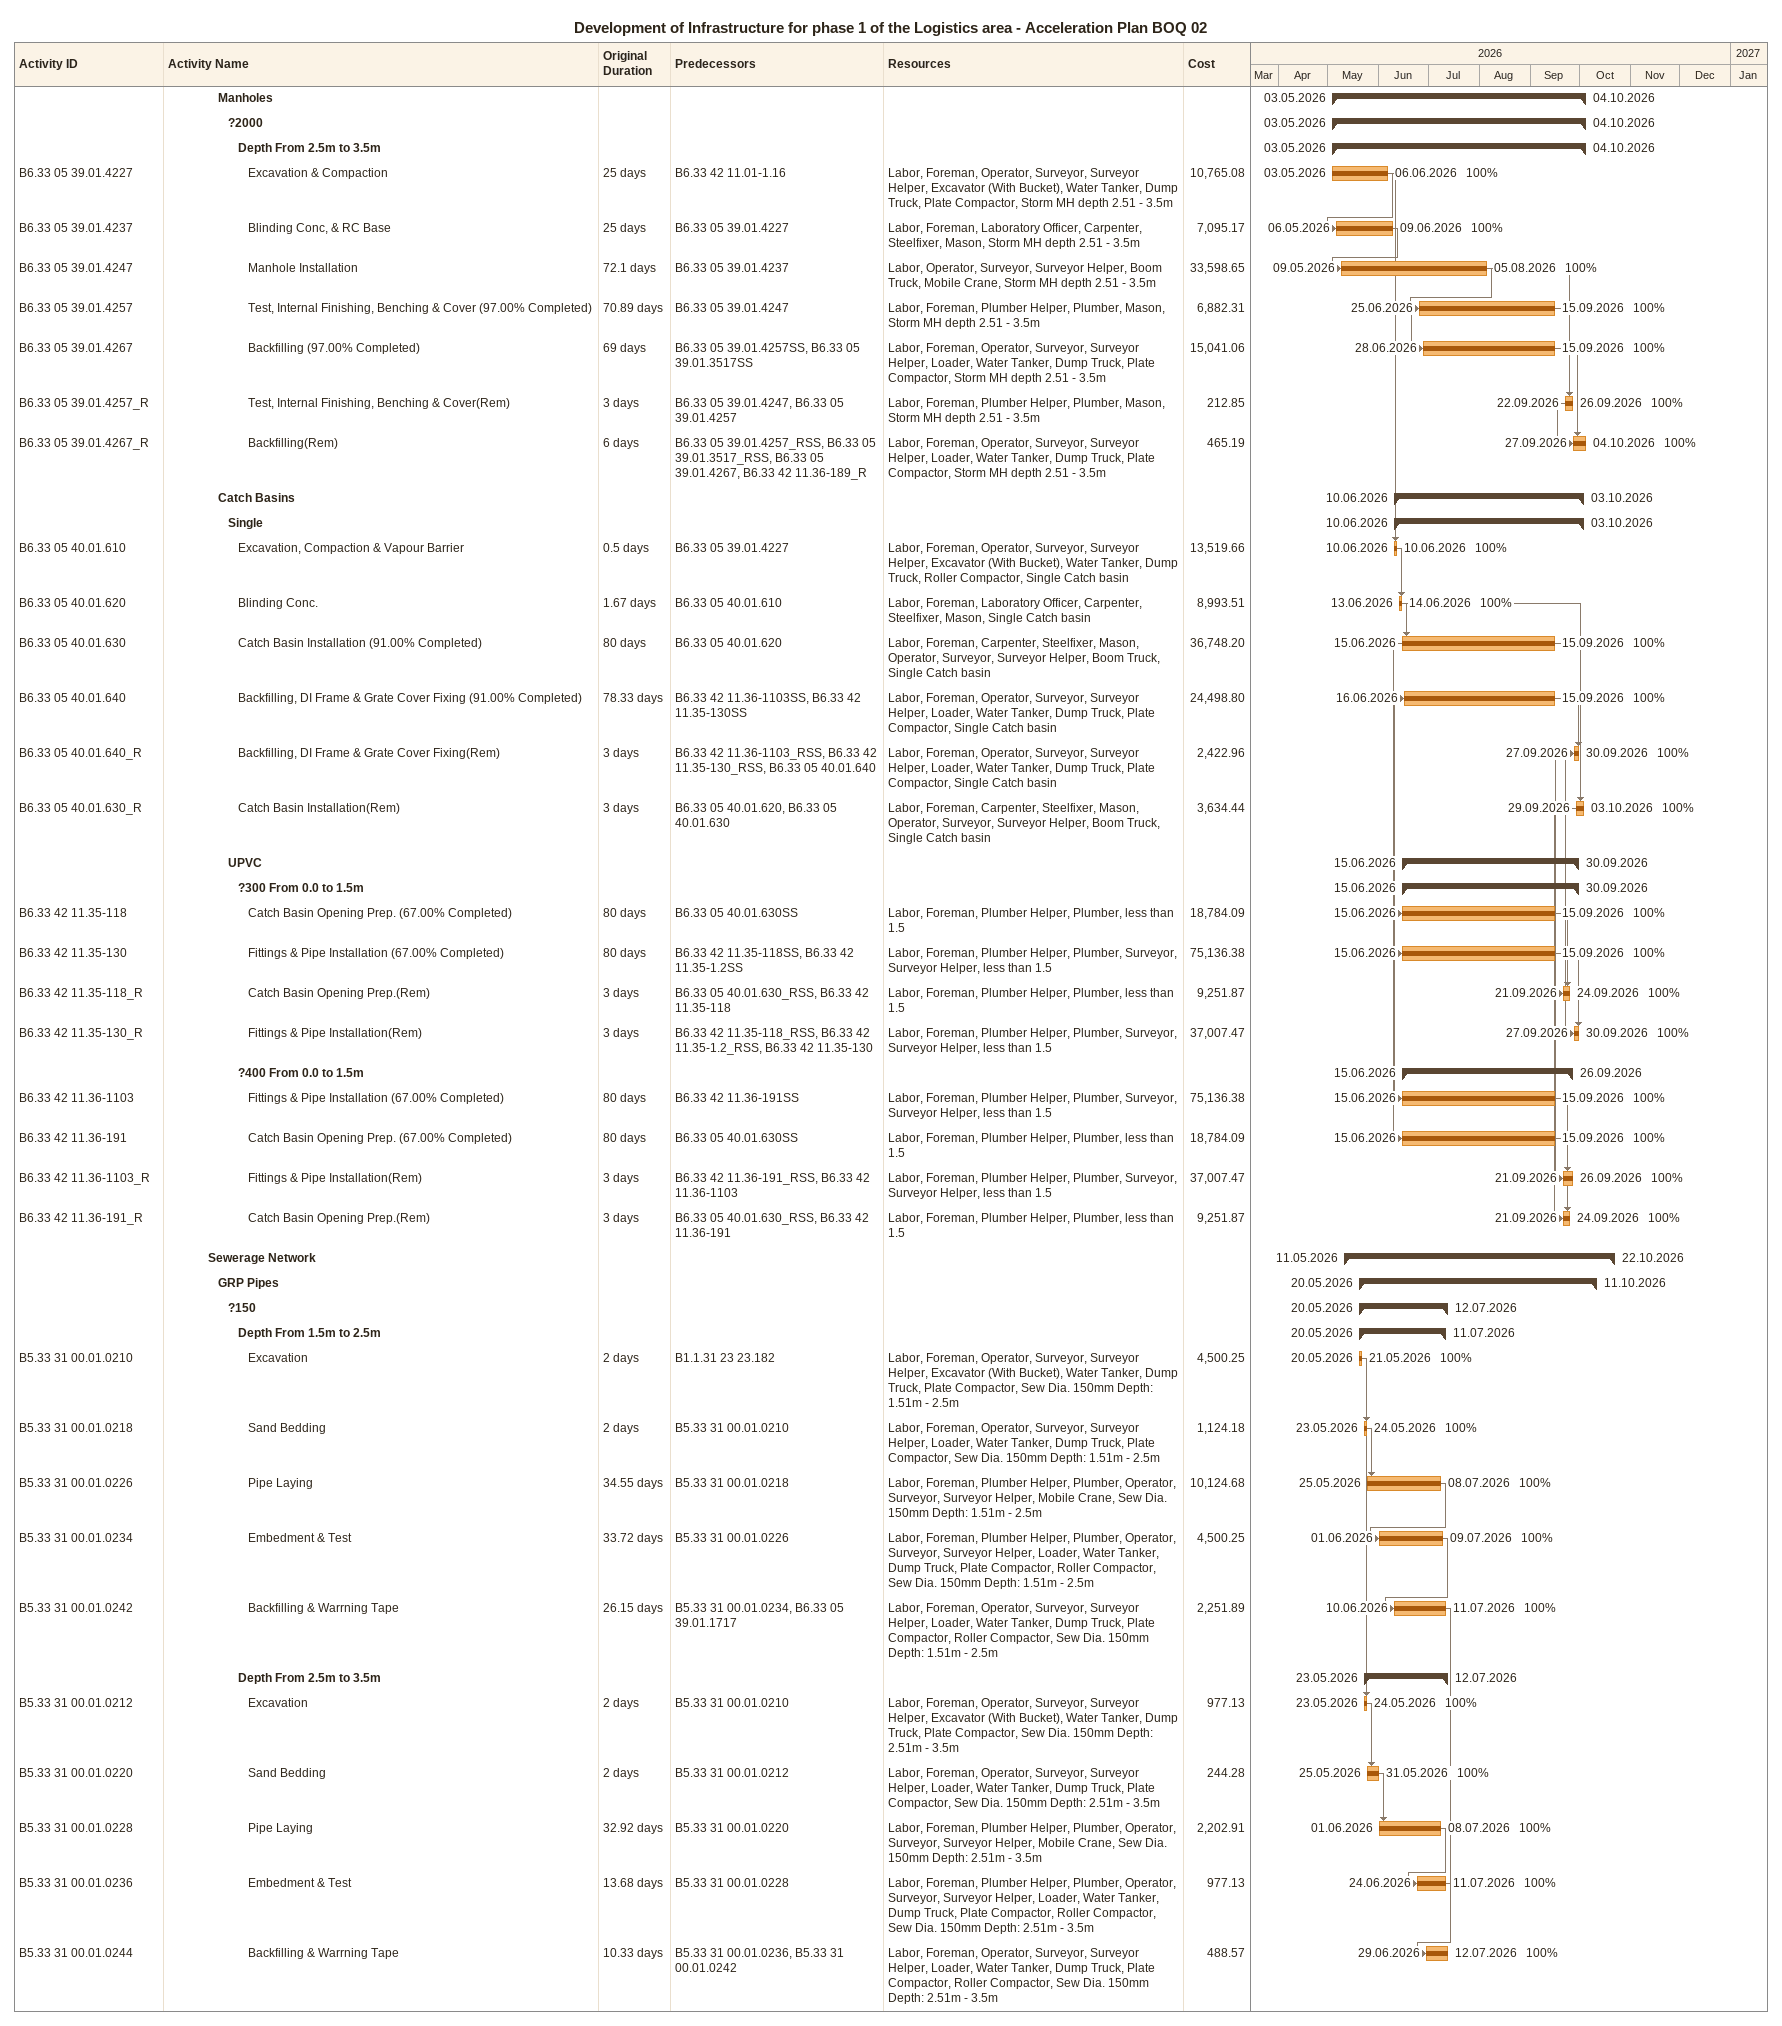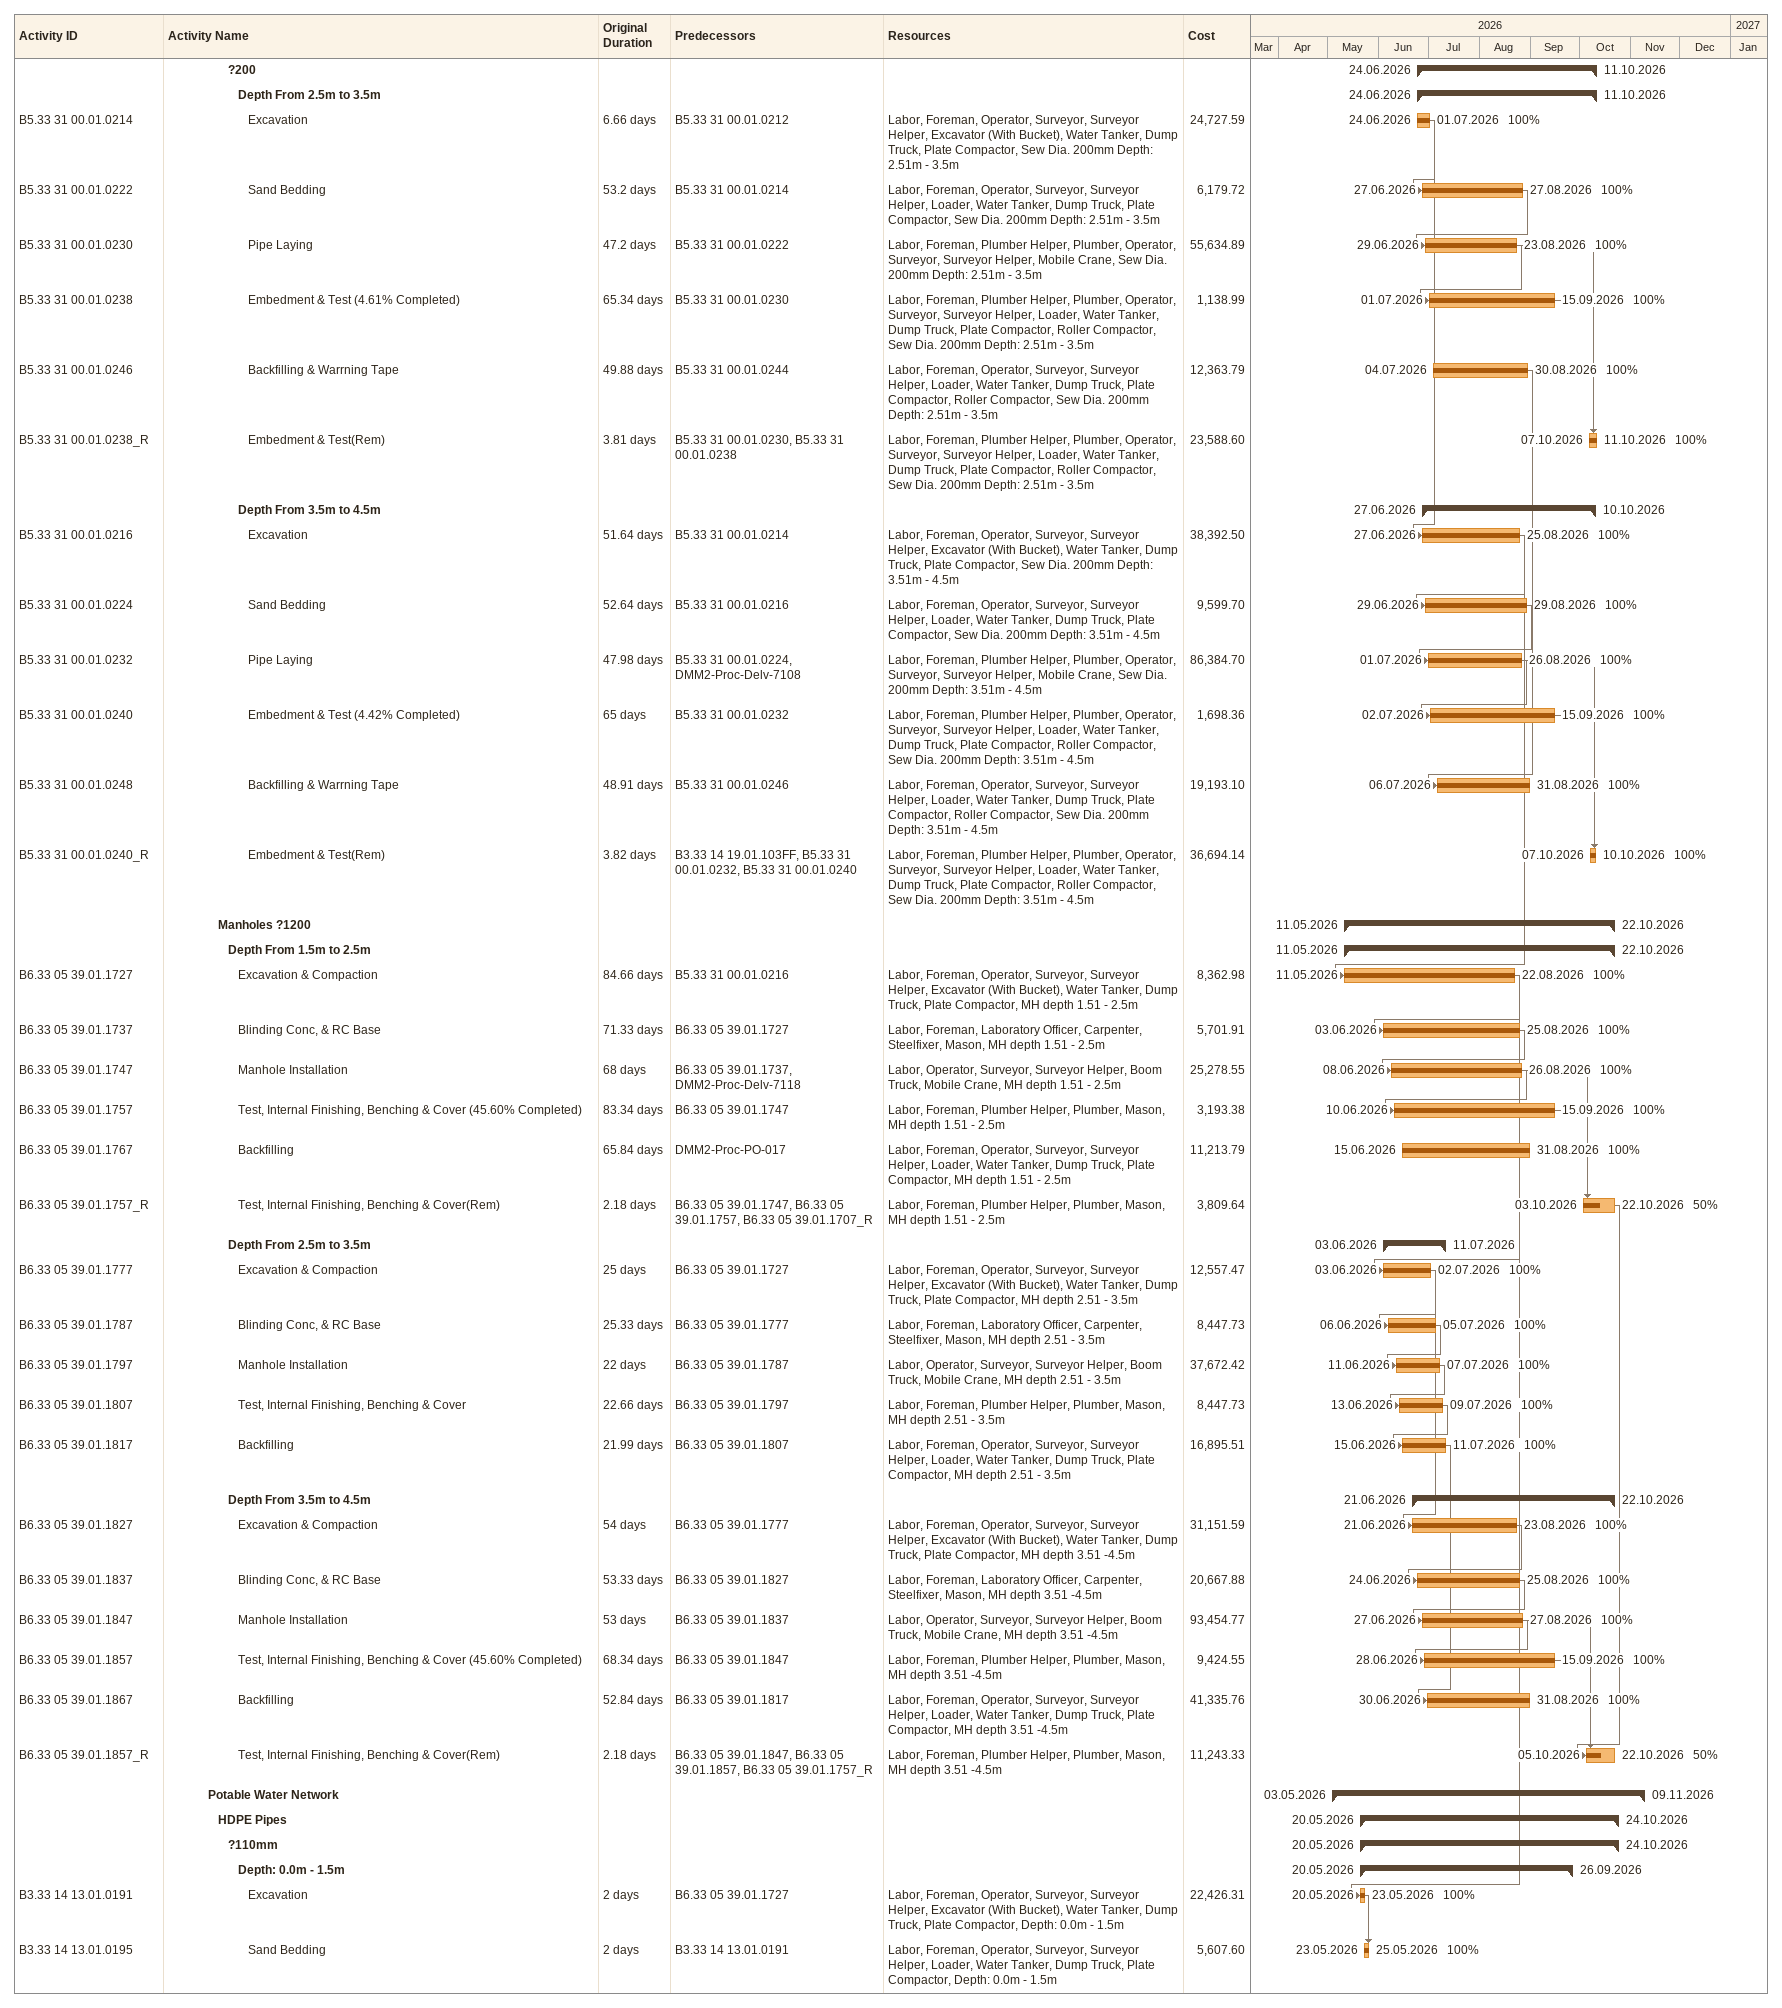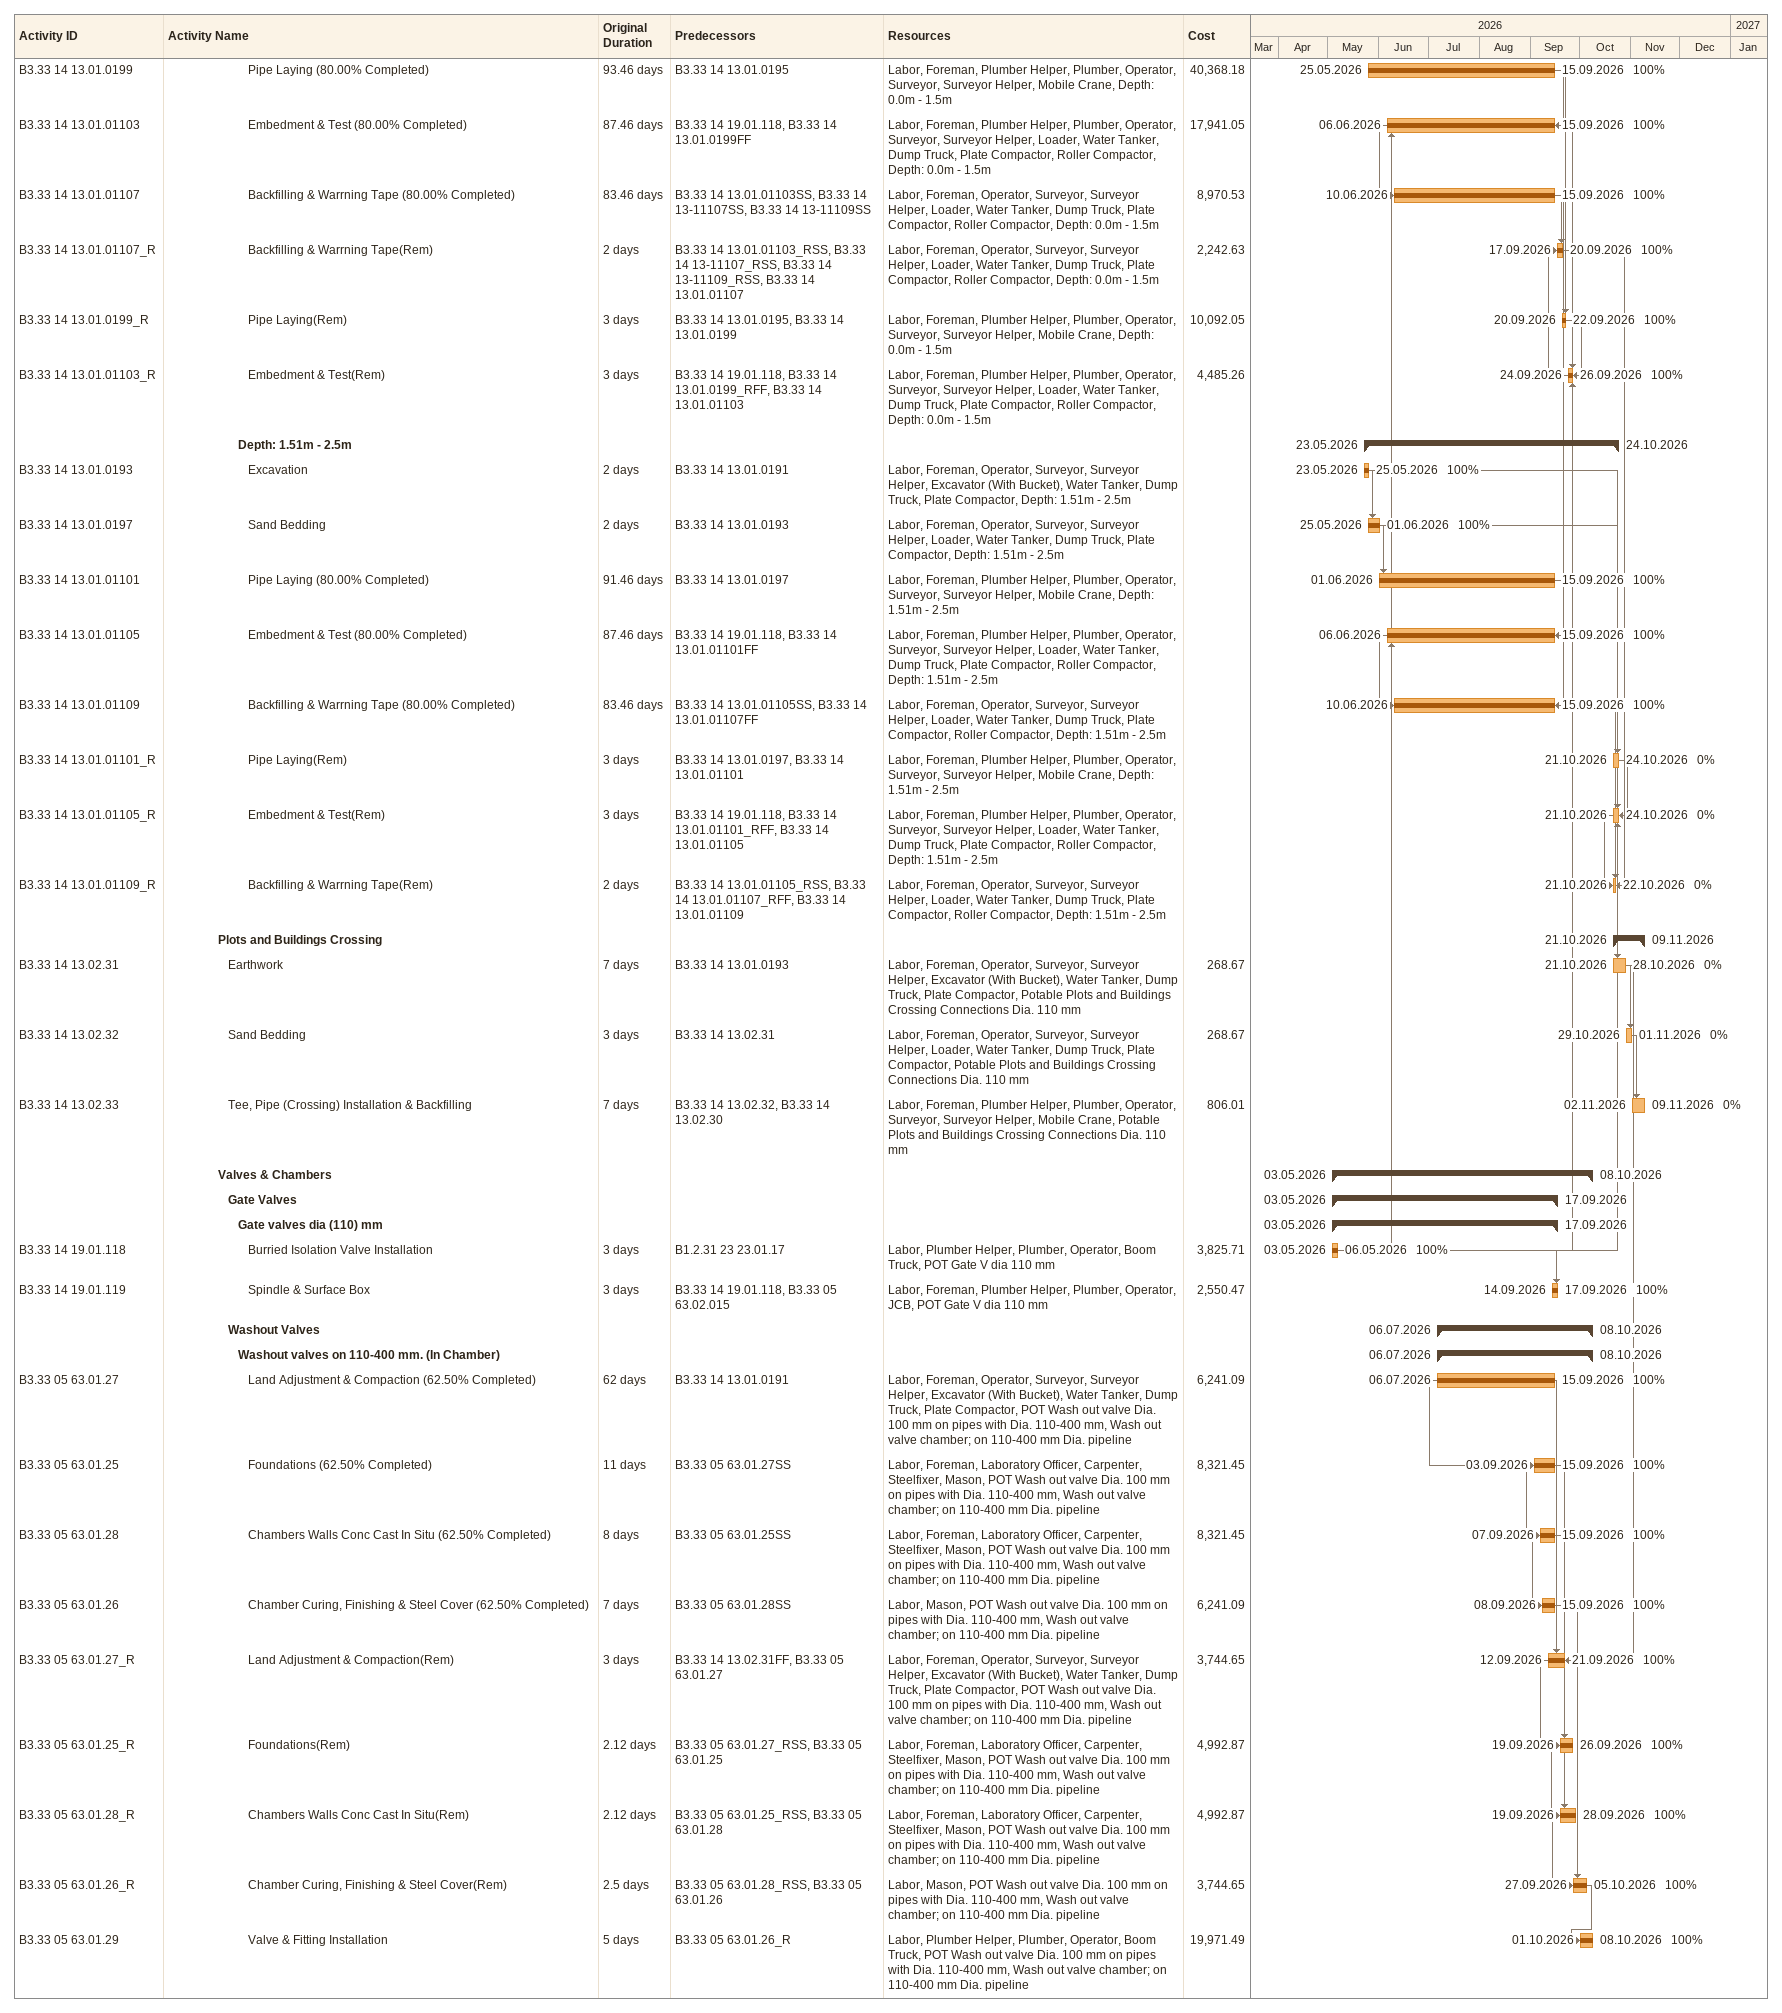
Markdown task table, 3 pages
Development of Infrastructure for phase 1 of the Logistics area - Acceleration Plan BOQ 02

| ID | Level | Task | Original duration | Start | Finish | Predecessors | Resources | % complete | Cost |
|---|---|---|---|---|---|---|---|---|---|
|  | 6 | **Manholes** |  | 2026-05-03 | 2026-10-04 |  |  |  |  |
|  | 7 | **?2000** |  | 2026-05-03 | 2026-10-04 |  |  |  |  |
|  | 8 | **Depth From 2.5m to 3.5m** |  | 2026-05-03 | 2026-10-04 |  |  |  |  |
| B6.33 05 39.01.4227 | 9 | Excavation & Compaction | 25d | 2026-05-03 | 2026-06-06 | B6.33 42 11.01-1.16 | Labor, Foreman, Operator, Surveyor, Surveyor Helper, Excavator (With Bucket), Water Tanker, Dump Truck, Plate Compactor, Storm MH depth 2.51 - 3.5m | 100 | 10765.08 |
| B6.33 05 39.01.4237 | 9 | Blinding Conc, & RC Base | 25d | 2026-05-06 | 2026-06-09 | B6.33 05 39.01.4227 | Labor, Foreman, Laboratory Officer, Carpenter, Steelfixer, Mason, Storm MH depth 2.51 - 3.5m | 100 | 7095.17 |
| B6.33 05 39.01.4247 | 9 | Manhole Installation | 72.1d | 2026-05-09 | 2026-08-05 | B6.33 05 39.01.4237 | Labor, Operator, Surveyor, Surveyor Helper, Boom Truck, Mobile Crane, Storm MH depth 2.51 - 3.5m | 100 | 33598.65 |
| B6.33 05 39.01.4257 | 9 | Test, Internal Finishing, Benching & Cover (97.00% Completed) | 70.89d | 2026-06-25 | 2026-09-15 | B6.33 05 39.01.4247 | Labor, Foreman, Plumber Helper, Plumber, Mason, Storm MH depth 2.51 - 3.5m | 100 | 6882.31 |
| B6.33 05 39.01.4267 | 9 | Backfilling (97.00% Completed) | 69d | 2026-06-28 | 2026-09-15 | B6.33 05 39.01.4257SS, B6.33 05 39.01.3517SS | Labor, Foreman, Operator, Surveyor, Surveyor Helper, Loader, Water Tanker, Dump Truck, Plate Compactor, Storm MH depth 2.51 - 3.5m | 100 | 15041.06 |
| B6.33 05 39.01.4257_R | 9 | Test, Internal Finishing, Benching & Cover(Rem) | 3d | 2026-09-22 | 2026-09-26 | B6.33 05 39.01.4247, B6.33 05 39.01.4257 | Labor, Foreman, Plumber Helper, Plumber, Mason, Storm MH depth 2.51 - 3.5m | 100 | 212.85 |
| B6.33 05 39.01.4267_R | 9 | Backfilling(Rem) | 6d | 2026-09-27 | 2026-10-04 | B6.33 05 39.01.4257_RSS, B6.33 05 39.01.3517_RSS, B6.33 05 39.01.4267, B6.33 42 11.36-189_R | Labor, Foreman, Operator, Surveyor, Surveyor Helper, Loader, Water Tanker, Dump Truck, Plate Compactor, Storm MH depth 2.51 - 3.5m | 100 | 465.19 |
|  | 6 | **Catch Basins** |  | 2026-06-10 | 2026-10-03 |  |  |  |  |
|  | 7 | **Single** |  | 2026-06-10 | 2026-10-03 |  |  |  |  |
| B6.33 05 40.01.610 | 8 | Excavation, Compaction & Vapour Barrier | 0.5d | 2026-06-10 | 2026-06-10 | B6.33 05 39.01.4227 | Labor, Foreman, Operator, Surveyor, Surveyor Helper, Excavator (With Bucket), Water Tanker, Dump Truck, Roller Compactor, Single Catch basin | 100 | 13519.66 |
| B6.33 05 40.01.620 | 8 | Blinding Conc. | 1.67d | 2026-06-13 | 2026-06-14 | B6.33 05 40.01.610 | Labor, Foreman, Laboratory Officer, Carpenter, Steelfixer, Mason, Single Catch basin | 100 | 8993.51 |
| B6.33 05 40.01.630 | 8 | Catch Basin Installation (91.00% Completed) | 80d | 2026-06-15 | 2026-09-15 | B6.33 05 40.01.620 | Labor, Foreman, Carpenter, Steelfixer, Mason, Operator, Surveyor, Surveyor Helper, Boom Truck, Single Catch basin | 100 | 36748.20 |
| B6.33 05 40.01.640 | 8 | Backfilling, DI Frame & Grate Cover Fixing (91.00% Completed) | 78.33d | 2026-06-16 | 2026-09-15 | B6.33 42 11.36-1103SS, B6.33 42 11.35-130SS | Labor, Foreman, Operator, Surveyor, Surveyor Helper, Loader, Water Tanker, Dump Truck, Plate Compactor, Single Catch basin | 100 | 24498.80 |
| B6.33 05 40.01.640_R | 8 | Backfilling, DI Frame & Grate Cover Fixing(Rem) | 3d | 2026-09-27 | 2026-09-30 | B6.33 42 11.36-1103_RSS, B6.33 42 11.35-130_RSS, B6.33 05 40.01.640 | Labor, Foreman, Operator, Surveyor, Surveyor Helper, Loader, Water Tanker, Dump Truck, Plate Compactor, Single Catch basin | 100 | 2422.96 |
| B6.33 05 40.01.630_R | 8 | Catch Basin Installation(Rem) | 3d | 2026-09-29 | 2026-10-03 | B6.33 05 40.01.620, B6.33 05 40.01.630 | Labor, Foreman, Carpenter, Steelfixer, Mason, Operator, Surveyor, Surveyor Helper, Boom Truck, Single Catch basin | 100 | 3634.44 |
|  | 7 | **UPVC** |  | 2026-06-15 | 2026-09-30 |  |  |  |  |
|  | 8 | **?300 From 0.0 to 1.5m** |  | 2026-06-15 | 2026-09-30 |  |  |  |  |
| B6.33 42 11.35-118 | 9 | Catch Basin Opening Prep. (67.00% Completed) | 80d | 2026-06-15 | 2026-09-15 | B6.33 05 40.01.630SS | Labor, Foreman, Plumber Helper, Plumber, less than 1.5 | 100 | 18784.09 |
| B6.33 42 11.35-130 | 9 | Fittings & Pipe Installation (67.00% Completed) | 80d | 2026-06-15 | 2026-09-15 | B6.33 42 11.35-118SS, B6.33 42 11.35-1.2SS | Labor, Foreman, Plumber Helper, Plumber, Surveyor, Surveyor Helper, less than 1.5 | 100 | 75136.38 |
| B6.33 42 11.35-118_R | 9 | Catch Basin Opening Prep.(Rem) | 3d | 2026-09-21 | 2026-09-24 | B6.33 05 40.01.630_RSS, B6.33 42 11.35-118 | Labor, Foreman, Plumber Helper, Plumber, less than 1.5 | 100 | 9251.87 |
| B6.33 42 11.35-130_R | 9 | Fittings & Pipe Installation(Rem) | 3d | 2026-09-27 | 2026-09-30 | B6.33 42 11.35-118_RSS, B6.33 42 11.35-1.2_RSS, B6.33 42 11.35-130 | Labor, Foreman, Plumber Helper, Plumber, Surveyor, Surveyor Helper, less than 1.5 | 100 | 37007.47 |
|  | 8 | **?400 From 0.0 to 1.5m** |  | 2026-06-15 | 2026-09-26 |  |  |  |  |
| B6.33 42 11.36-1103 | 9 | Fittings & Pipe Installation (67.00% Completed) | 80d | 2026-06-15 | 2026-09-15 | B6.33 42 11.36-191SS | Labor, Foreman, Plumber Helper, Plumber, Surveyor, Surveyor Helper, less than 1.5 | 100 | 75136.38 |
| B6.33 42 11.36-191 | 9 | Catch Basin Opening Prep. (67.00% Completed) | 80d | 2026-06-15 | 2026-09-15 | B6.33 05 40.01.630SS | Labor, Foreman, Plumber Helper, Plumber, less than 1.5 | 100 | 18784.09 |
| B6.33 42 11.36-1103_R | 9 | Fittings & Pipe Installation(Rem) | 3d | 2026-09-21 | 2026-09-26 | B6.33 42 11.36-191_RSS, B6.33 42 11.36-1103 | Labor, Foreman, Plumber Helper, Plumber, Surveyor, Surveyor Helper, less than 1.5 | 100 | 37007.47 |
| B6.33 42 11.36-191_R | 9 | Catch Basin Opening Prep.(Rem) | 3d | 2026-09-21 | 2026-09-24 | B6.33 05 40.01.630_RSS, B6.33 42 11.36-191 | Labor, Foreman, Plumber Helper, Plumber, less than 1.5 | 100 | 9251.87 |
|  | 5 | **Sewerage Network** |  | 2026-05-11 | 2026-10-22 |  |  |  |  |
|  | 6 | **GRP Pipes** |  | 2026-05-20 | 2026-10-11 |  |  |  |  |
|  | 7 | **?150** |  | 2026-05-20 | 2026-07-12 |  |  |  |  |
|  | 8 | **Depth From 1.5m to 2.5m** |  | 2026-05-20 | 2026-07-11 |  |  |  |  |
| B5.33 31 00.01.0210 | 9 | Excavation | 2d | 2026-05-20 | 2026-05-21 | B1.1.31 23 23.182 | Labor, Foreman, Operator, Surveyor, Surveyor Helper, Excavator (With Bucket), Water Tanker, Dump Truck, Plate Compactor, Sew Dia. 150mm Depth: 1.51m - 2.5m | 100 | 4500.25 |
| B5.33 31 00.01.0218 | 9 | Sand Bedding | 2d | 2026-05-23 | 2026-05-24 | B5.33 31 00.01.0210 | Labor, Foreman, Operator, Surveyor, Surveyor Helper, Loader, Water Tanker, Dump Truck, Plate Compactor, Sew Dia. 150mm Depth: 1.51m - 2.5m | 100 | 1124.18 |
| B5.33 31 00.01.0226 | 9 | Pipe Laying | 34.55d | 2026-05-25 | 2026-07-08 | B5.33 31 00.01.0218 | Labor, Foreman, Plumber Helper, Plumber, Operator, Surveyor, Surveyor Helper, Mobile Crane, Sew Dia. 150mm Depth: 1.51m - 2.5m | 100 | 10124.68 |
| B5.33 31 00.01.0234 | 9 | Embedment & Test | 33.72d | 2026-06-01 | 2026-07-09 | B5.33 31 00.01.0226 | Labor, Foreman, Plumber Helper, Plumber, Operator, Surveyor, Surveyor Helper, Loader, Water Tanker, Dump Truck, Plate Compactor, Roller Compactor, Sew Dia. 150mm Depth: 1.51m - 2.5m | 100 | 4500.25 |
| B5.33 31 00.01.0242 | 9 | Backfilling & Warrning Tape | 26.15d | 2026-06-10 | 2026-07-11 | B5.33 31 00.01.0234, B6.33 05 39.01.1717 | Labor, Foreman, Operator, Surveyor, Surveyor Helper, Loader, Water Tanker, Dump Truck, Plate Compactor, Roller Compactor, Sew Dia. 150mm Depth: 1.51m - 2.5m | 100 | 2251.89 |
|  | 8 | **Depth From 2.5m to 3.5m** |  | 2026-05-23 | 2026-07-12 |  |  |  |  |
| B5.33 31 00.01.0212 | 9 | Excavation | 2d | 2026-05-23 | 2026-05-24 | B5.33 31 00.01.0210 | Labor, Foreman, Operator, Surveyor, Surveyor Helper, Excavator (With Bucket), Water Tanker, Dump Truck, Plate Compactor, Sew Dia. 150mm Depth: 2.51m - 3.5m | 100 | 977.13 |
| B5.33 31 00.01.0220 | 9 | Sand Bedding | 2d | 2026-05-25 | 2026-05-31 | B5.33 31 00.01.0212 | Labor, Foreman, Operator, Surveyor, Surveyor Helper, Loader, Water Tanker, Dump Truck, Plate Compactor, Sew Dia. 150mm Depth: 2.51m - 3.5m | 100 | 244.28 |
| B5.33 31 00.01.0228 | 9 | Pipe Laying | 32.92d | 2026-06-01 | 2026-07-08 | B5.33 31 00.01.0220 | Labor, Foreman, Plumber Helper, Plumber, Operator, Surveyor, Surveyor Helper, Mobile Crane, Sew Dia. 150mm Depth: 2.51m - 3.5m | 100 | 2202.91 |
| B5.33 31 00.01.0236 | 9 | Embedment & Test | 13.68d | 2026-06-24 | 2026-07-11 | B5.33 31 00.01.0228 | Labor, Foreman, Plumber Helper, Plumber, Operator, Surveyor, Surveyor Helper, Loader, Water Tanker, Dump Truck, Plate Compactor, Roller Compactor, Sew Dia. 150mm Depth: 2.51m - 3.5m | 100 | 977.13 |
| B5.33 31 00.01.0244 | 9 | Backfilling & Warrning Tape | 10.33d | 2026-06-29 | 2026-07-12 | B5.33 31 00.01.0236, B5.33 31 00.01.0242 | Labor, Foreman, Operator, Surveyor, Surveyor Helper, Loader, Water Tanker, Dump Truck, Plate Compactor, Roller Compactor, Sew Dia. 150mm Depth: 2.51m - 3.5m | 100 | 488.57 |
|  | 7 | **?200** |  | 2026-06-24 | 2026-10-11 |  |  |  |  |
|  | 8 | **Depth From 2.5m to 3.5m** |  | 2026-06-24 | 2026-10-11 |  |  |  |  |
| B5.33 31 00.01.0214 | 9 | Excavation | 6.66d | 2026-06-24 | 2026-07-01 | B5.33 31 00.01.0212 | Labor, Foreman, Operator, Surveyor, Surveyor Helper, Excavator (With Bucket), Water Tanker, Dump Truck, Plate Compactor, Sew Dia. 200mm Depth: 2.51m - 3.5m | 100 | 24727.59 |
| B5.33 31 00.01.0222 | 9 | Sand Bedding | 53.2d | 2026-06-27 | 2026-08-27 | B5.33 31 00.01.0214 | Labor, Foreman, Operator, Surveyor, Surveyor Helper, Loader, Water Tanker, Dump Truck, Plate Compactor, Sew Dia. 200mm Depth: 2.51m - 3.5m | 100 | 6179.72 |
| B5.33 31 00.01.0230 | 9 | Pipe Laying | 47.2d | 2026-06-29 | 2026-08-23 | B5.33 31 00.01.0222 | Labor, Foreman, Plumber Helper, Plumber, Operator, Surveyor, Surveyor Helper, Mobile Crane, Sew Dia. 200mm Depth: 2.51m - 3.5m | 100 | 55634.89 |
| B5.33 31 00.01.0238 | 9 | Embedment & Test (4.61% Completed) | 65.34d | 2026-07-01 | 2026-09-15 | B5.33 31 00.01.0230 | Labor, Foreman, Plumber Helper, Plumber, Operator, Surveyor, Surveyor Helper, Loader, Water Tanker, Dump Truck, Plate Compactor, Roller Compactor, Sew Dia. 200mm Depth: 2.51m - 3.5m | 100 | 1138.99 |
| B5.33 31 00.01.0246 | 9 | Backfilling & Warrning Tape | 49.88d | 2026-07-04 | 2026-08-30 | B5.33 31 00.01.0244 | Labor, Foreman, Operator, Surveyor, Surveyor Helper, Loader, Water Tanker, Dump Truck, Plate Compactor, Roller Compactor, Sew Dia. 200mm Depth: 2.51m - 3.5m | 100 | 12363.79 |
| B5.33 31 00.01.0238_R | 9 | Embedment & Test(Rem) | 3.81d | 2026-10-07 | 2026-10-11 | B5.33 31 00.01.0230, B5.33 31 00.01.0238 | Labor, Foreman, Plumber Helper, Plumber, Operator, Surveyor, Surveyor Helper, Loader, Water Tanker, Dump Truck, Plate Compactor, Roller Compactor, Sew Dia. 200mm Depth: 2.51m - 3.5m | 100 | 23588.60 |
|  | 8 | **Depth From 3.5m to 4.5m** |  | 2026-06-27 | 2026-10-10 |  |  |  |  |
| B5.33 31 00.01.0216 | 9 | Excavation | 51.64d | 2026-06-27 | 2026-08-25 | B5.33 31 00.01.0214 | Labor, Foreman, Operator, Surveyor, Surveyor Helper, Excavator (With Bucket), Water Tanker, Dump Truck, Plate Compactor, Sew Dia. 200mm Depth: 3.51m - 4.5m | 100 | 38392.50 |
| B5.33 31 00.01.0224 | 9 | Sand Bedding | 52.64d | 2026-06-29 | 2026-08-29 | B5.33 31 00.01.0216 | Labor, Foreman, Operator, Surveyor, Surveyor Helper, Loader, Water Tanker, Dump Truck, Plate Compactor, Sew Dia. 200mm Depth: 3.51m - 4.5m | 100 | 9599.70 |
| B5.33 31 00.01.0232 | 9 | Pipe Laying | 47.98d | 2026-07-01 | 2026-08-26 | B5.33 31 00.01.0224, DMM2-Proc-Delv-7108 | Labor, Foreman, Plumber Helper, Plumber, Operator, Surveyor, Surveyor Helper, Mobile Crane, Sew Dia. 200mm Depth: 3.51m - 4.5m | 100 | 86384.70 |
| B5.33 31 00.01.0240 | 9 | Embedment & Test (4.42% Completed) | 65d | 2026-07-02 | 2026-09-15 | B5.33 31 00.01.0232 | Labor, Foreman, Plumber Helper, Plumber, Operator, Surveyor, Surveyor Helper, Loader, Water Tanker, Dump Truck, Plate Compactor, Roller Compactor, Sew Dia. 200mm Depth: 3.51m - 4.5m | 100 | 1698.36 |
| B5.33 31 00.01.0248 | 9 | Backfilling & Warrning Tape | 48.91d | 2026-07-06 | 2026-08-31 | B5.33 31 00.01.0246 | Labor, Foreman, Operator, Surveyor, Surveyor Helper, Loader, Water Tanker, Dump Truck, Plate Compactor, Roller Compactor, Sew Dia. 200mm Depth: 3.51m - 4.5m | 100 | 19193.10 |
| B5.33 31 00.01.0240_R | 9 | Embedment & Test(Rem) | 3.82d | 2026-10-07 | 2026-10-10 | B3.33 14 19.01.103FF, B5.33 31 00.01.0232, B5.33 31 00.01.0240 | Labor, Foreman, Plumber Helper, Plumber, Operator, Surveyor, Surveyor Helper, Loader, Water Tanker, Dump Truck, Plate Compactor, Roller Compactor, Sew Dia. 200mm Depth: 3.51m - 4.5m | 100 | 36694.14 |
|  | 6 | **Manholes ?1200** |  | 2026-05-11 | 2026-10-22 |  |  |  |  |
|  | 7 | **Depth From 1.5m to 2.5m** |  | 2026-05-11 | 2026-10-22 |  |  |  |  |
| B6.33 05 39.01.1727 | 8 | Excavation & Compaction | 84.66d | 2026-05-11 | 2026-08-22 | B5.33 31 00.01.0216 | Labor, Foreman, Operator, Surveyor, Surveyor Helper, Excavator (With Bucket), Water Tanker, Dump Truck, Plate Compactor, MH depth 1.51 - 2.5m | 100 | 8362.98 |
| B6.33 05 39.01.1737 | 8 | Blinding Conc, & RC Base | 71.33d | 2026-06-03 | 2026-08-25 | B6.33 05 39.01.1727 | Labor, Foreman, Laboratory Officer, Carpenter, Steelfixer, Mason, MH depth 1.51 - 2.5m | 100 | 5701.91 |
| B6.33 05 39.01.1747 | 8 | Manhole Installation | 68d | 2026-06-08 | 2026-08-26 | B6.33 05 39.01.1737, DMM2-Proc-Delv-7118 | Labor, Operator, Surveyor, Surveyor Helper, Boom Truck, Mobile Crane, MH depth 1.51 - 2.5m | 100 | 25278.55 |
| B6.33 05 39.01.1757 | 8 | Test, Internal Finishing, Benching & Cover (45.60% Completed) | 83.34d | 2026-06-10 | 2026-09-15 | B6.33 05 39.01.1747 | Labor, Foreman, Plumber Helper, Plumber, Mason, MH depth 1.51 - 2.5m | 100 | 3193.38 |
| B6.33 05 39.01.1767 | 8 | Backfilling | 65.84d | 2026-06-15 | 2026-08-31 | DMM2-Proc-PO-017 | Labor, Foreman, Operator, Surveyor, Surveyor Helper, Loader, Water Tanker, Dump Truck, Plate Compactor, MH depth 1.51 - 2.5m | 100 | 11213.79 |
| B6.33 05 39.01.1757_R | 8 | Test, Internal Finishing, Benching & Cover(Rem) | 2.18d | 2026-10-03 | 2026-10-22 | B6.33 05 39.01.1747, B6.33 05 39.01.1757, B6.33 05 39.01.1707_R | Labor, Foreman, Plumber Helper, Plumber, Mason, MH depth 1.51 - 2.5m | 50 | 3809.64 |
|  | 7 | **Depth From 2.5m to 3.5m** |  | 2026-06-03 | 2026-07-11 |  |  |  |  |
| B6.33 05 39.01.1777 | 8 | Excavation & Compaction | 25d | 2026-06-03 | 2026-07-02 | B6.33 05 39.01.1727 | Labor, Foreman, Operator, Surveyor, Surveyor Helper, Excavator (With Bucket), Water Tanker, Dump Truck, Plate Compactor, MH depth 2.51 - 3.5m | 100 | 12557.47 |
| B6.33 05 39.01.1787 | 8 | Blinding Conc, & RC Base | 25.33d | 2026-06-06 | 2026-07-05 | B6.33 05 39.01.1777 | Labor, Foreman, Laboratory Officer, Carpenter, Steelfixer, Mason, MH depth 2.51 - 3.5m | 100 | 8447.73 |
| B6.33 05 39.01.1797 | 8 | Manhole Installation | 22d | 2026-06-11 | 2026-07-07 | B6.33 05 39.01.1787 | Labor, Operator, Surveyor, Surveyor Helper, Boom Truck, Mobile Crane, MH depth 2.51 - 3.5m | 100 | 37672.42 |
| B6.33 05 39.01.1807 | 8 | Test, Internal Finishing, Benching & Cover | 22.66d | 2026-06-13 | 2026-07-09 | B6.33 05 39.01.1797 | Labor, Foreman, Plumber Helper, Plumber, Mason, MH depth 2.51 - 3.5m | 100 | 8447.73 |
| B6.33 05 39.01.1817 | 8 | Backfilling | 21.99d | 2026-06-15 | 2026-07-11 | B6.33 05 39.01.1807 | Labor, Foreman, Operator, Surveyor, Surveyor Helper, Loader, Water Tanker, Dump Truck, Plate Compactor, MH depth 2.51 - 3.5m | 100 | 16895.51 |
|  | 7 | **Depth From 3.5m to 4.5m** |  | 2026-06-21 | 2026-10-22 |  |  |  |  |
| B6.33 05 39.01.1827 | 8 | Excavation & Compaction | 54d | 2026-06-21 | 2026-08-23 | B6.33 05 39.01.1777 | Labor, Foreman, Operator, Surveyor, Surveyor Helper, Excavator (With Bucket), Water Tanker, Dump Truck, Plate Compactor, MH depth 3.51 -4.5m | 100 | 31151.59 |
| B6.33 05 39.01.1837 | 8 | Blinding Conc, & RC Base | 53.33d | 2026-06-24 | 2026-08-25 | B6.33 05 39.01.1827 | Labor, Foreman, Laboratory Officer, Carpenter, Steelfixer, Mason, MH depth 3.51 -4.5m | 100 | 20667.88 |
| B6.33 05 39.01.1847 | 8 | Manhole Installation | 53d | 2026-06-27 | 2026-08-27 | B6.33 05 39.01.1837 | Labor, Operator, Surveyor, Surveyor Helper, Boom Truck, Mobile Crane, MH depth 3.51 -4.5m | 100 | 93454.77 |
| B6.33 05 39.01.1857 | 8 | Test, Internal Finishing, Benching & Cover (45.60% Completed) | 68.34d | 2026-06-28 | 2026-09-15 | B6.33 05 39.01.1847 | Labor, Foreman, Plumber Helper, Plumber, Mason, MH depth 3.51 -4.5m | 100 | 9424.55 |
| B6.33 05 39.01.1867 | 8 | Backfilling | 52.84d | 2026-06-30 | 2026-08-31 | B6.33 05 39.01.1817 | Labor, Foreman, Operator, Surveyor, Surveyor Helper, Loader, Water Tanker, Dump Truck, Plate Compactor, MH depth 3.51 -4.5m | 100 | 41335.76 |
| B6.33 05 39.01.1857_R | 8 | Test, Internal Finishing, Benching & Cover(Rem) | 2.18d | 2026-10-05 | 2026-10-22 | B6.33 05 39.01.1847, B6.33 05 39.01.1857, B6.33 05 39.01.1757_R | Labor, Foreman, Plumber Helper, Plumber, Mason, MH depth 3.51 -4.5m | 50 | 11243.33 |
|  | 5 | **Potable Water Network** |  | 2026-05-03 | 2026-11-09 |  |  |  |  |
|  | 6 | **HDPE Pipes** |  | 2026-05-20 | 2026-10-24 |  |  |  |  |
|  | 7 | **?110mm** |  | 2026-05-20 | 2026-10-24 |  |  |  |  |
|  | 8 | **Depth: 0.0m - 1.5m** |  | 2026-05-20 | 2026-09-26 |  |  |  |  |
| B3.33 14 13.01.0191 | 9 | Excavation | 2d | 2026-05-20 | 2026-05-23 | B6.33 05 39.01.1727 | Labor, Foreman, Operator, Surveyor, Surveyor Helper, Excavator (With Bucket), Water Tanker, Dump Truck, Plate Compactor, Depth: 0.0m - 1.5m | 100 | 22426.31 |
| B3.33 14 13.01.0195 | 9 | Sand Bedding | 2d | 2026-05-23 | 2026-05-25 | B3.33 14 13.01.0191 | Labor, Foreman, Operator, Surveyor, Surveyor Helper, Loader, Water Tanker, Dump Truck, Plate Compactor, Depth: 0.0m - 1.5m | 100 | 5607.60 |
| B3.33 14 13.01.0199 | 9 | Pipe Laying (80.00% Completed) | 93.46d | 2026-05-25 | 2026-09-15 | B3.33 14 13.01.0195 | Labor, Foreman, Plumber Helper, Plumber, Operator, Surveyor, Surveyor Helper, Mobile Crane, Depth: 0.0m - 1.5m | 100 | 40368.18 |
| B3.33 14 13.01.01103 | 9 | Embedment & Test (80.00% Completed) | 87.46d | 2026-06-06 | 2026-09-15 | B3.33 14 19.01.118, B3.33 14 13.01.0199FF | Labor, Foreman, Plumber Helper, Plumber, Operator, Surveyor, Surveyor Helper, Loader, Water Tanker, Dump Truck, Plate Compactor, Roller Compactor, Depth: 0.0m - 1.5m | 100 | 17941.05 |
| B3.33 14 13.01.01107 | 9 | Backfilling & Warrning Tape (80.00% Completed) | 83.46d | 2026-06-10 | 2026-09-15 | B3.33 14 13.01.01103SS, B3.33 14 13-11107SS, B3.33 14 13-11109SS | Labor, Foreman, Operator, Surveyor, Surveyor Helper, Loader, Water Tanker, Dump Truck, Plate Compactor, Roller Compactor, Depth: 0.0m - 1.5m | 100 | 8970.53 |
| B3.33 14 13.01.01107_R | 9 | Backfilling & Warrning Tape(Rem) | 2d | 2026-09-17 | 2026-09-20 | B3.33 14 13.01.01103_RSS, B3.33 14 13-11107_RSS, B3.33 14 13-11109_RSS, B3.33 14 13.01.01107 | Labor, Foreman, Operator, Surveyor, Surveyor Helper, Loader, Water Tanker, Dump Truck, Plate Compactor, Roller Compactor, Depth: 0.0m - 1.5m | 100 | 2242.63 |
| B3.33 14 13.01.0199_R | 9 | Pipe Laying(Rem) | 3d | 2026-09-20 | 2026-09-22 | B3.33 14 13.01.0195, B3.33 14 13.01.0199 | Labor, Foreman, Plumber Helper, Plumber, Operator, Surveyor, Surveyor Helper, Mobile Crane, Depth: 0.0m - 1.5m | 100 | 10092.05 |
| B3.33 14 13.01.01103_R | 9 | Embedment & Test(Rem) | 3d | 2026-09-24 | 2026-09-26 | B3.33 14 19.01.118, B3.33 14 13.01.0199_RFF, B3.33 14 13.01.01103 | Labor, Foreman, Plumber Helper, Plumber, Operator, Surveyor, Surveyor Helper, Loader, Water Tanker, Dump Truck, Plate Compactor, Roller Compactor, Depth: 0.0m - 1.5m | 100 | 4485.26 |
|  | 8 | **Depth: 1.51m - 2.5m** |  | 2026-05-23 | 2026-10-24 |  |  |  |  |
| B3.33 14 13.01.0193 | 9 | Excavation | 2d | 2026-05-23 | 2026-05-25 | B3.33 14 13.01.0191 | Labor, Foreman, Operator, Surveyor, Surveyor Helper, Excavator (With Bucket), Water Tanker, Dump Truck, Plate Compactor, Depth: 1.51m - 2.5m | 100 |  |
| B3.33 14 13.01.0197 | 9 | Sand Bedding | 2d | 2026-05-25 | 2026-06-01 | B3.33 14 13.01.0193 | Labor, Foreman, Operator, Surveyor, Surveyor Helper, Loader, Water Tanker, Dump Truck, Plate Compactor, Depth: 1.51m - 2.5m | 100 |  |
| B3.33 14 13.01.01101 | 9 | Pipe Laying (80.00% Completed) | 91.46d | 2026-06-01 | 2026-09-15 | B3.33 14 13.01.0197 | Labor, Foreman, Plumber Helper, Plumber, Operator, Surveyor, Surveyor Helper, Mobile Crane, Depth: 1.51m - 2.5m | 100 |  |
| B3.33 14 13.01.01105 | 9 | Embedment & Test (80.00% Completed) | 87.46d | 2026-06-06 | 2026-09-15 | B3.33 14 19.01.118, B3.33 14 13.01.01101FF | Labor, Foreman, Plumber Helper, Plumber, Operator, Surveyor, Surveyor Helper, Loader, Water Tanker, Dump Truck, Plate Compactor, Roller Compactor, Depth: 1.51m - 2.5m | 100 |  |
| B3.33 14 13.01.01109 | 9 | Backfilling & Warrning Tape (80.00% Completed) | 83.46d | 2026-06-10 | 2026-09-15 | B3.33 14 13.01.01105SS, B3.33 14 13.01.01107FF | Labor, Foreman, Operator, Surveyor, Surveyor Helper, Loader, Water Tanker, Dump Truck, Plate Compactor, Roller Compactor, Depth: 1.51m - 2.5m | 100 |  |
| B3.33 14 13.01.01101_R | 9 | Pipe Laying(Rem) | 3d | 2026-10-21 | 2026-10-24 | B3.33 14 13.01.0197, B3.33 14 13.01.01101 | Labor, Foreman, Plumber Helper, Plumber, Operator, Surveyor, Surveyor Helper, Mobile Crane, Depth: 1.51m - 2.5m | 0 |  |
| B3.33 14 13.01.01105_R | 9 | Embedment & Test(Rem) | 3d | 2026-10-21 | 2026-10-24 | B3.33 14 19.01.118, B3.33 14 13.01.01101_RFF, B3.33 14 13.01.01105 | Labor, Foreman, Plumber Helper, Plumber, Operator, Surveyor, Surveyor Helper, Loader, Water Tanker, Dump Truck, Plate Compactor, Roller Compactor, Depth: 1.51m - 2.5m | 0 |  |
| B3.33 14 13.01.01109_R | 9 | Backfilling & Warrning Tape(Rem) | 2d | 2026-10-21 | 2026-10-22 | B3.33 14 13.01.01105_RSS, B3.33 14 13.01.01107_RFF, B3.33 14 13.01.01109 | Labor, Foreman, Operator, Surveyor, Surveyor Helper, Loader, Water Tanker, Dump Truck, Plate Compactor, Roller Compactor, Depth: 1.51m - 2.5m | 0 |  |
|  | 6 | **Plots and Buildings Crossing** |  | 2026-10-21 | 2026-11-09 |  |  |  |  |
| B3.33 14 13.02.31 | 7 | Earthwork | 7d | 2026-10-21 | 2026-10-28 | B3.33 14 13.01.0193 | Labor, Foreman, Operator, Surveyor, Surveyor Helper, Excavator (With Bucket), Water Tanker, Dump Truck, Plate Compactor, Potable Plots and Buildings Crossing Connections Dia. 110 mm | 0 | 268.67 |
| B3.33 14 13.02.32 | 7 | Sand Bedding | 3d | 2026-10-29 | 2026-11-01 | B3.33 14 13.02.31 | Labor, Foreman, Operator, Surveyor, Surveyor Helper, Loader, Water Tanker, Dump Truck, Plate Compactor, Potable Plots and Buildings Crossing Connections Dia. 110 mm | 0 | 268.67 |
| B3.33 14 13.02.33 | 7 | Tee, Pipe (Crossing) Installation & Backfilling | 7d | 2026-11-02 | 2026-11-09 | B3.33 14 13.02.32, B3.33 14 13.02.30 | Labor, Foreman, Plumber Helper, Plumber, Operator, Surveyor, Surveyor Helper, Mobile Crane, Potable Plots and Buildings Crossing Connections Dia. 110 mm | 0 | 806.01 |
|  | 6 | **Valves & Chambers** |  | 2026-05-03 | 2026-10-08 |  |  |  |  |
|  | 7 | **Gate Valves** |  | 2026-05-03 | 2026-09-17 |  |  |  |  |
|  | 8 | **Gate valves dia (110) mm** |  | 2026-05-03 | 2026-09-17 |  |  |  |  |
| B3.33 14 19.01.118 | 9 | Burried Isolation Valve Installation | 3d | 2026-05-03 | 2026-05-06 | B1.2.31 23 23.01.17 | Labor, Plumber Helper, Plumber, Operator, Boom Truck, POT Gate V dia 110 mm | 100 | 3825.71 |
| B3.33 14 19.01.119 | 9 | Spindle & Surface Box | 3d | 2026-09-14 | 2026-09-17 | B3.33 14 19.01.118, B3.33 05 63.02.015 | Labor, Foreman, Plumber Helper, Plumber, Operator, JCB, POT Gate V dia 110 mm | 100 | 2550.47 |
|  | 7 | **Washout Valves** |  | 2026-07-06 | 2026-10-08 |  |  |  |  |
|  | 8 | **Washout valves on 110-400 mm. (In Chamber)** |  | 2026-07-06 | 2026-10-08 |  |  |  |  |
| B3.33 05 63.01.27 | 9 | Land Adjustment & Compaction (62.50% Completed) | 62d | 2026-07-06 | 2026-09-15 | B3.33 14 13.01.0191 | Labor, Foreman, Operator, Surveyor, Surveyor Helper, Excavator (With Bucket), Water Tanker, Dump Truck, Plate Compactor, POT Wash out valve Dia. 100 mm on pipes with Dia. 110-400 mm, Wash out valve chamber; on 110-400 mm Dia. pipeline | 100 | 6241.09 |
| B3.33 05 63.01.25 | 9 | Foundations (62.50% Completed) | 11d | 2026-09-03 | 2026-09-15 | B3.33 05 63.01.27SS | Labor, Foreman, Laboratory Officer, Carpenter, Steelfixer, Mason, POT Wash out valve Dia. 100 mm on pipes with Dia. 110-400 mm, Wash out valve chamber; on 110-400 mm Dia. pipeline | 100 | 8321.45 |
| B3.33 05 63.01.28 | 9 | Chambers Walls Conc Cast In Situ (62.50% Completed) | 8d | 2026-09-07 | 2026-09-15 | B3.33 05 63.01.25SS | Labor, Foreman, Laboratory Officer, Carpenter, Steelfixer, Mason, POT Wash out valve Dia. 100 mm on pipes with Dia. 110-400 mm, Wash out valve chamber; on 110-400 mm Dia. pipeline | 100 | 8321.45 |
| B3.33 05 63.01.26 | 9 | Chamber Curing, Finishing & Steel Cover (62.50% Completed) | 7d | 2026-09-08 | 2026-09-15 | B3.33 05 63.01.28SS | Labor, Mason, POT Wash out valve Dia. 100 mm on pipes with Dia. 110-400 mm, Wash out valve chamber; on 110-400 mm Dia. pipeline | 100 | 6241.09 |
| B3.33 05 63.01.27_R | 9 | Land Adjustment & Compaction(Rem) | 3d | 2026-09-12 | 2026-09-21 | B3.33 14 13.02.31FF, B3.33 05 63.01.27 | Labor, Foreman, Operator, Surveyor, Surveyor Helper, Excavator (With Bucket), Water Tanker, Dump Truck, Plate Compactor, POT Wash out valve Dia. 100 mm on pipes with Dia. 110-400 mm, Wash out valve chamber; on 110-400 mm Dia. pipeline | 100 | 3744.65 |
| B3.33 05 63.01.25_R | 9 | Foundations(Rem) | 2.12d | 2026-09-19 | 2026-09-26 | B3.33 05 63.01.27_RSS, B3.33 05 63.01.25 | Labor, Foreman, Laboratory Officer, Carpenter, Steelfixer, Mason, POT Wash out valve Dia. 100 mm on pipes with Dia. 110-400 mm, Wash out valve chamber; on 110-400 mm Dia. pipeline | 100 | 4992.87 |
| B3.33 05 63.01.28_R | 9 | Chambers Walls Conc Cast In Situ(Rem) | 2.12d | 2026-09-19 | 2026-09-28 | B3.33 05 63.01.25_RSS, B3.33 05 63.01.28 | Labor, Foreman, Laboratory Officer, Carpenter, Steelfixer, Mason, POT Wash out valve Dia. 100 mm on pipes with Dia. 110-400 mm, Wash out valve chamber; on 110-400 mm Dia. pipeline | 100 | 4992.87 |
| B3.33 05 63.01.26_R | 9 | Chamber Curing, Finishing & Steel Cover(Rem) | 2.5d | 2026-09-27 | 2026-10-05 | B3.33 05 63.01.28_RSS, B3.33 05 63.01.26 | Labor, Mason, POT Wash out valve Dia. 100 mm on pipes with Dia. 110-400 mm, Wash out valve chamber; on 110-400 mm Dia. pipeline | 100 | 3744.65 |
| B3.33 05 63.01.29 | 9 | Valve & Fitting Installation | 5d | 2026-10-01 | 2026-10-08 | B3.33 05 63.01.26_R | Labor, Plumber Helper, Plumber, Operator, Boom Truck, POT Wash out valve Dia. 100 mm on pipes with Dia. 110-400 mm, Wash out valve chamber; on 110-400 mm Dia. pipeline | 100 | 19971.49 |
